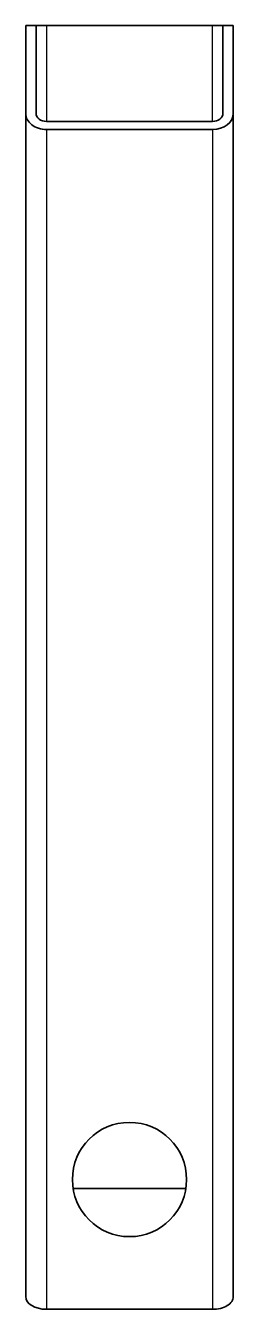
# Model space of a CAD drawing. Header units: inches. Extents: x 0 to 40, y 0 to 247.
import ezdxf

# ---------------------------------------------------------------- set-up
doc = ezdxf.new("R2010")
doc.units = ezdxf.units.IN
doc.header["$MEASUREMENT"] = 0
doc.layers.add('SIMUMAK Visible (ISO)', color=7, linetype='Continuous', lineweight=35)
doc.layers.add('SIMUMAK Visible Narrow (ISO)', color=7, linetype='Continuous', lineweight=25)

# ---------------------------------------------------------------- blocks, each defined once
blk = doc.blocks.new('Frame0001_Sheet_4_VIEW21')
at = {"layer": 'SIMUMAK Visible (ISO)'}
for p, q in [((-20, 106.75), (-20, 123.63)), ((-20, 123.63), (-18, 123.63)), ((-16, 123.63), (-18, 123.63)), ((-18, 123.63), (-18, 106.75)), ((16, 123.63), (-16, 123.63)), ((18, 123.63), (16, 123.63)), ((18, 106.75), (18, 123.63)), ((18, 123.63), (20, 123.63)), ((20, 123.63), (20, 106.75)), ((-20, 106.75), (-20, -121.18)), ((20, 106.75), (20, -121.18)), ((-16, 105.19), (16, 105.19)), ((16, 103.63), (-16, 103.63)), ((-10.87, -100.34), (10.87, -100.34)), ((16, -123.63), (-16, -123.63))]:
    blk.add_line(p, q, dxfattribs=at)
blk.add_circle((0, -98.63), 11, dxfattribs=at)
at = {"layer": 'SIMUMAK Visible (ISO)', "extrusion": (0, 0, -1)}
for centre, start_param, end_param in [((-16, 106.75), 1.570796, 3.141593), ((16, 106.75), 0, 1.570796)]:
    blk.add_ellipse(centre, major_axis=(4, 0), ratio=0.781286, start_param=start_param, end_param=end_param, dxfattribs=at)
at = {"layer": 'SIMUMAK Visible (ISO)'}
for centre, major_axis, ratio, start_param, end_param in [((-16, 106.75), (-2, 0), 0.781286, 0, 1.570796), ((16, 106.75), (-2, 0), 0.781286, 1.570796, 3.141593), ((-16, -121.18), (-4, 0), 0.612801, 0, 1.570796), ((16, -121.18), (-4, 0), 0.612801, 1.570796, 3.141593)]:
    blk.add_ellipse(centre, major_axis=major_axis, ratio=ratio, start_param=start_param, end_param=end_param, dxfattribs=at)
at = {"layer": 'SIMUMAK Visible Narrow (ISO)'}
for p, q in [((-16, 123.63), (-16, 105.19)), ((16, 105.19), (16, 123.63)), ((-16, 103.63), (-16, -123.63)), ((16, 103.63), (16, -123.63))]:
    blk.add_line(p, q, dxfattribs=at)

msp = doc.modelspace()

# ---------------------------------------------------------------- block references
msp.add_blockref('Frame0001_Sheet_4_VIEW21', (20, 123.63))

doc.saveas('drawing.dxf')
